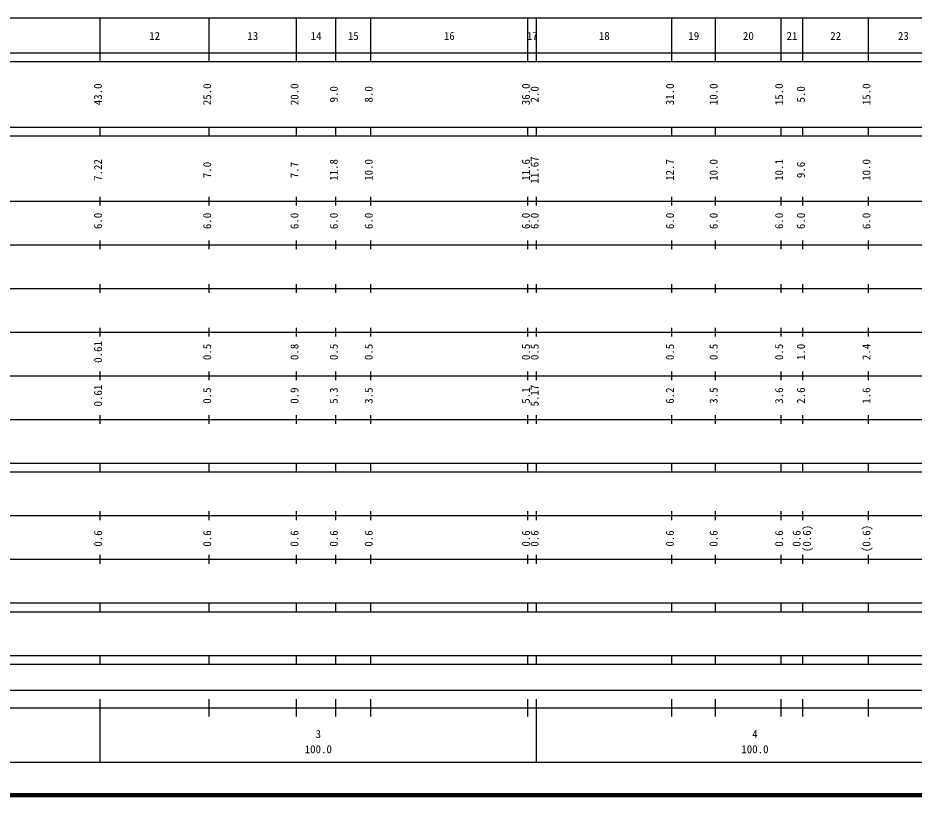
# Model space of a CAD drawing. Units: millimetres on the paper, enlarged 1000 times. Extents: x 16282 to 680000, y 20000 to 380000.
# Drawn here: x 249198 to 454455, y 20000 to 198000 of the extents above; entities that cross this region are included whole.
import ezdxf
from ezdxf.enums import TextEntityAlignment as Align

# ---------------------------------------------------------------- set-up
doc = ezdxf.new("R2010")
doc.units = ezdxf.units.MM
doc.header["$LTSCALE"] = 1000
doc.layers.add('M-TTL', color=2, linetype='Continuous', lineweight=140)
doc.layers.add('M-TTL-BAND', color=7, linetype='Continuous', lineweight=25)
doc.styles.add('ＭＳ ゴシック', font='')
doc.styles.get('ＭＳ ゴシック').set_extended_font_data('MS Gothic')

msp = doc.modelspace()

# ---------------------------------------------------------------- linework, layer by layer
at = {"layer": 'M-TTL'}
msp.add_line((40000, 20000), (680000, 20000), dxfattribs=at)
at = {"layer": 'M-TTL-BAND'}
for p, q in [((68000, 198000), (579000, 198000)), ((268000, 188000), (268000, 198000)), ((293000, 188000), (293000, 198000)), ((313000, 188000), (313000, 198000)), ((322000, 188000), (322000, 198000)), ((330000, 188000), (330000, 198000)), ((366000, 188000), (366000, 198000)), ((368000, 188000), (368000, 198000)), ((399000, 188000), (399000, 198000)), ((409000, 188000), (409000, 198000)), ((424000, 188000), (424000, 198000)), ((429000, 188000), (429000, 198000)), ((444000, 188000), (444000, 198000)), ((40000, 190000), (579000, 190000)), ((40000, 188000), (579000, 188000)), ((40000, 173000), (579000, 173000)), ((268000, 171000), (268000, 173000)), ((293000, 171000), (293000, 173000)), ((313000, 171000), (313000, 173000)), ((322000, 171000), (322000, 173000)), ((330000, 171000), (330000, 173000)), ((366000, 171000), (366000, 173000)), ((368000, 171000), (368000, 173000)), ((399000, 171000), (399000, 173000)), ((409000, 171000), (409000, 173000)), ((424000, 171000), (424000, 173000)), ((429000, 171000), (429000, 173000)), ((444000, 171000), (444000, 173000)), ((40000, 171000), (579000, 171000)), ((40000, 156000), (579000, 156000)), ((268000, 155000), (268000, 157000)), ((293000, 155000), (293000, 157000)), ((313000, 155000), (313000, 157000)), ((322000, 155000), (322000, 157000)), ((330000, 155000), (330000, 157000)), ((366000, 155000), (366000, 157000)), ((368000, 155000), (368000, 157000)), ((399000, 155000), (399000, 157000)), ((409000, 155000), (409000, 157000)), ((424000, 155000), (424000, 157000)), ((429000, 155000), (429000, 157000)), ((444000, 155000), (444000, 157000)), ((46000, 146000), (579000, 146000)), ((268000, 145000), (268000, 147000)), ((293000, 145000), (293000, 147000)), ((313000, 145000), (313000, 147000)), ((322000, 145000), (322000, 147000)), ((330000, 145000), (330000, 147000)), ((366000, 145000), (366000, 147000)), ((368000, 145000), (368000, 147000)), ((399000, 145000), (399000, 147000)), ((409000, 145000), (409000, 147000)), ((424000, 145000), (424000, 147000)), ((429000, 145000), (429000, 147000)), ((444000, 145000), (444000, 147000)), ((52000, 136000), (579000, 136000)), ((268000, 135000), (268000, 137000)), ((293000, 135000), (293000, 137000)), ((313000, 135000), (313000, 137000)), ((322000, 135000), (322000, 137000)), ((330000, 135000), (330000, 137000)), ((366000, 135000), (366000, 137000)), ((368000, 135000), (368000, 137000)), ((399000, 135000), (399000, 137000)), ((409000, 135000), (409000, 137000)), ((424000, 135000), (424000, 137000)), ((429000, 135000), (429000, 137000)), ((444000, 135000), (444000, 137000)), ((46000, 126000), (579000, 126000)), ((268000, 125000), (268000, 127000)), ((293000, 125000), (293000, 127000)), ((313000, 125000), (313000, 127000)), ((322000, 125000), (322000, 127000)), ((330000, 125000), (330000, 127000)), ((366000, 125000), (366000, 127000)), ((368000, 125000), (368000, 127000)), ((399000, 125000), (399000, 127000)), ((409000, 125000), (409000, 127000)), ((424000, 125000), (424000, 127000)), ((429000, 125000), (429000, 127000)), ((444000, 125000), (444000, 127000)), ((268000, 115000), (268000, 117000)), ((293000, 115000), (293000, 117000)), ((313000, 115000), (313000, 117000)), ((322000, 115000), (322000, 117000)), ((330000, 115000), (330000, 117000)), ((366000, 115000), (366000, 117000)), ((368000, 115000), (368000, 117000)), ((399000, 115000), (399000, 117000)), ((409000, 115000), (409000, 117000)), ((424000, 115000), (424000, 117000)), ((429000, 115000), (429000, 117000)), ((444000, 115000), (444000, 117000)), ((52000, 116000), (579000, 116000)), ((268000, 105000), (268000, 107000)), ((293000, 105000), (293000, 107000)), ((313000, 105000), (313000, 107000)), ((322000, 105000), (322000, 107000)), ((330000, 105000), (330000, 107000)), ((366000, 105000), (366000, 107000)), ((368000, 105000), (368000, 107000)), ((399000, 105000), (399000, 107000)), ((409000, 105000), (409000, 107000)), ((424000, 105000), (424000, 107000)), ((429000, 105000), (429000, 107000)), ((444000, 105000), (444000, 107000)), ((46000, 106000), (579000, 106000)), ((40000, 96000), (579000, 96000)), ((268000, 94000), (268000, 96000)), ((293000, 94000), (293000, 96000)), ((313000, 94000), (313000, 96000)), ((322000, 94000), (322000, 96000)), ((330000, 94000), (330000, 96000)), ((366000, 94000), (366000, 96000)), ((368000, 94000), (368000, 96000)), ((399000, 94000), (399000, 96000)), ((409000, 94000), (409000, 96000)), ((424000, 94000), (424000, 96000)), ((429000, 94000), (429000, 96000)), ((444000, 94000), (444000, 96000)), ((40000, 94000), (579000, 94000)), ((268000, 83000), (268000, 85000)), ((293000, 83000), (293000, 85000)), ((313000, 83000), (313000, 85000)), ((322000, 83000), (322000, 85000)), ((330000, 83000), (330000, 85000)), ((366000, 83000), (366000, 85000)), ((368000, 83000), (368000, 85000)), ((399000, 83000), (399000, 85000)), ((409000, 83000), (409000, 85000)), ((424000, 83000), (424000, 85000)), ((429000, 83000), (429000, 85000)), ((444000, 83000), (444000, 85000)), ((49000, 84000), (579000, 84000)), ((40000, 74000), (579000, 74000)), ((268000, 73000), (268000, 75000)), ((293000, 73000), (293000, 75000)), ((313000, 73000), (313000, 75000)), ((322000, 73000), (322000, 75000)), ((330000, 73000), (330000, 75000)), ((366000, 73000), (366000, 75000)), ((368000, 73000), (368000, 75000)), ((399000, 73000), (399000, 75000)), ((409000, 73000), (409000, 75000)), ((424000, 73000), (424000, 75000)), ((429000, 73000), (429000, 75000)), ((444000, 73000), (444000, 75000)), ((40000, 64000), (579000, 64000)), ((268000, 62000), (268000, 64000)), ((293000, 62000), (293000, 64000)), ((313000, 62000), (313000, 64000)), ((322000, 62000), (322000, 64000)), ((330000, 62000), (330000, 64000)), ((366000, 62000), (366000, 64000)), ((368000, 62000), (368000, 64000)), ((399000, 62000), (399000, 64000)), ((409000, 62000), (409000, 64000)), ((424000, 62000), (424000, 64000)), ((429000, 62000), (429000, 64000)), ((444000, 62000), (444000, 64000)), ((40000, 62000), (579000, 62000)), ((40000, 52000), (579000, 52000)), ((268000, 50000), (268000, 52000)), ((293000, 50000), (293000, 52000)), ((313000, 50000), (313000, 52000)), ((322000, 50000), (322000, 52000)), ((330000, 50000), (330000, 52000)), ((366000, 50000), (366000, 52000)), ((368000, 50000), (368000, 52000)), ((399000, 50000), (399000, 52000)), ((409000, 50000), (409000, 52000)), ((424000, 50000), (424000, 52000)), ((429000, 50000), (429000, 52000)), ((444000, 50000), (444000, 52000)), ((40000, 50000), (579000, 50000)), ((71000, 44000), (565000, 44000)), ((268000, 27500), (268000, 42000)), ((293000, 38000), (293000, 42000)), ((313000, 38000), (313000, 42000)), ((322000, 38000), (322000, 42000)), ((330000, 38000), (330000, 42000)), ((366000, 38000), (366000, 42000)), ((368000, 27500), (368000, 42000)), ((399000, 38000), (399000, 42000)), ((409000, 38000), (409000, 42000)), ((424000, 38000), (424000, 42000)), ((429000, 38000), (429000, 42000)), ((444000, 38000), (444000, 42000)), ((40000, 40000), (579000, 40000)), ((68000, 27500), (579000, 27500))]:
    msp.add_line(p, q, dxfattribs=at)

# ---------------------------------------------------------------- texts
at = {"layer": 'M-TTL-BAND', "style": 'ＭＳ ゴシック'}
for s, p in [('12', (280500, 192405)), ('13', (303000, 192405)), ('14', (317500, 192405)), ('15', (326000, 192405)), ('16', (348000, 192405)), ('17', (367000, 192405)), ('18', (383500, 192405)), ('19', (404000, 192405)), ('20', (416500, 192405)), ('21', (426500, 192405)), ('22', (436500, 192405)), ('23', (452000, 192405)), ('3', (318000, 32523)), ('4', (418000, 32523)), ('100.0', (318000, 29033)), ('100.0', (418000, 29033))]:
    msp.add_text(s, height=1833, dxfattribs=at).set_placement(p, align=Align.BOTTOM_CENTER)
for s, p in [('43.0', (269000, 180500)), ('25.0', (294000, 180500)), ('20.0', (314000, 180500)), ('36.0', (367000, 180500)), ('31.0', (400000, 180500)), ('10.0', (410000, 180500)), ('15.0', (425000, 180500)), ('15.0', (445000, 180500)), ('9.0', (323000, 180500)), ('8.0', (331000, 180500)), ('2.0', (369000, 180500)), ('5.0', (430000, 180500)), ('7.22', (269000, 163174)), ('7.0', (294000, 163174)), ('7.7', (314000, 163174)), ('11.8', (323000, 163174)), ('10.0', (331000, 163174)), ('11.6', (367000, 163174)), ('11.67', (369000, 163174)), ('12.7', (400000, 163174)), ('10.0', (410000, 163174)), ('10.1', (425000, 163174)), ('9.6', (430000, 163174)), ('10.0', (445000, 163174)), ('6.0', (269000, 151500)), ('6.0', (294000, 151500)), ('6.0', (314000, 151500)), ('6.0', (323000, 151500)), ('6.0', (331000, 151500)), ('6.0', (367000, 151500)), ('6.0', (369000, 151500)), ('6.0', (400000, 151500)), ('6.0', (410000, 151500)), ('6.0', (425000, 151500)), ('6.0', (430000, 151500)), ('6.0', (445000, 151500)), ('0.61', (269000, 121500)), ('0.5', (294000, 121500)), ('0.8', (314000, 121500)), ('0.5', (323000, 121500)), ('0.5', (331000, 121500)), ('0.5', (367000, 121500)), ('0.5', (369000, 121500)), ('0.5', (400000, 121500)), ('0.5', (410000, 121500)), ('0.5', (425000, 121500)), ('1.0', (430000, 121500)), ('2.4', (445000, 121500)), ('0.61', (269000, 111500)), ('0.5', (294000, 111500)), ('0.9', (314000, 111500)), ('5.3', (323000, 111500)), ('3.5', (331000, 111500)), ('5.1', (367000, 111500)), ('5.17', (369000, 111500)), ('6.2', (400000, 111500)), ('3.5', (410000, 111500)), ('3.6', (425000, 111500)), ('2.6', (430000, 111500)), ('1.6', (445000, 111500)), ('0.6', (269000, 78764)), ('0.6', (294000, 78764)), ('0.6', (314000, 78764)), ('0.6', (323000, 78764)), ('0.6', (331000, 78764)), ('0.6', (367000, 78764)), ('0.6', (369000, 78764)), ('0.6', (400000, 78764)), ('0.6', (410000, 78764)), ('0.6', (425000, 78764)), ('0.6', (429000, 78764)), ('(0.6)', (431370, 78764)), ('(0.6)', (445000, 78764))]:
    msp.add_text(s, height=1833, rotation=90, dxfattribs=at).set_placement(p, align=Align.BOTTOM_CENTER)

doc.saveas('drawing.dxf')
